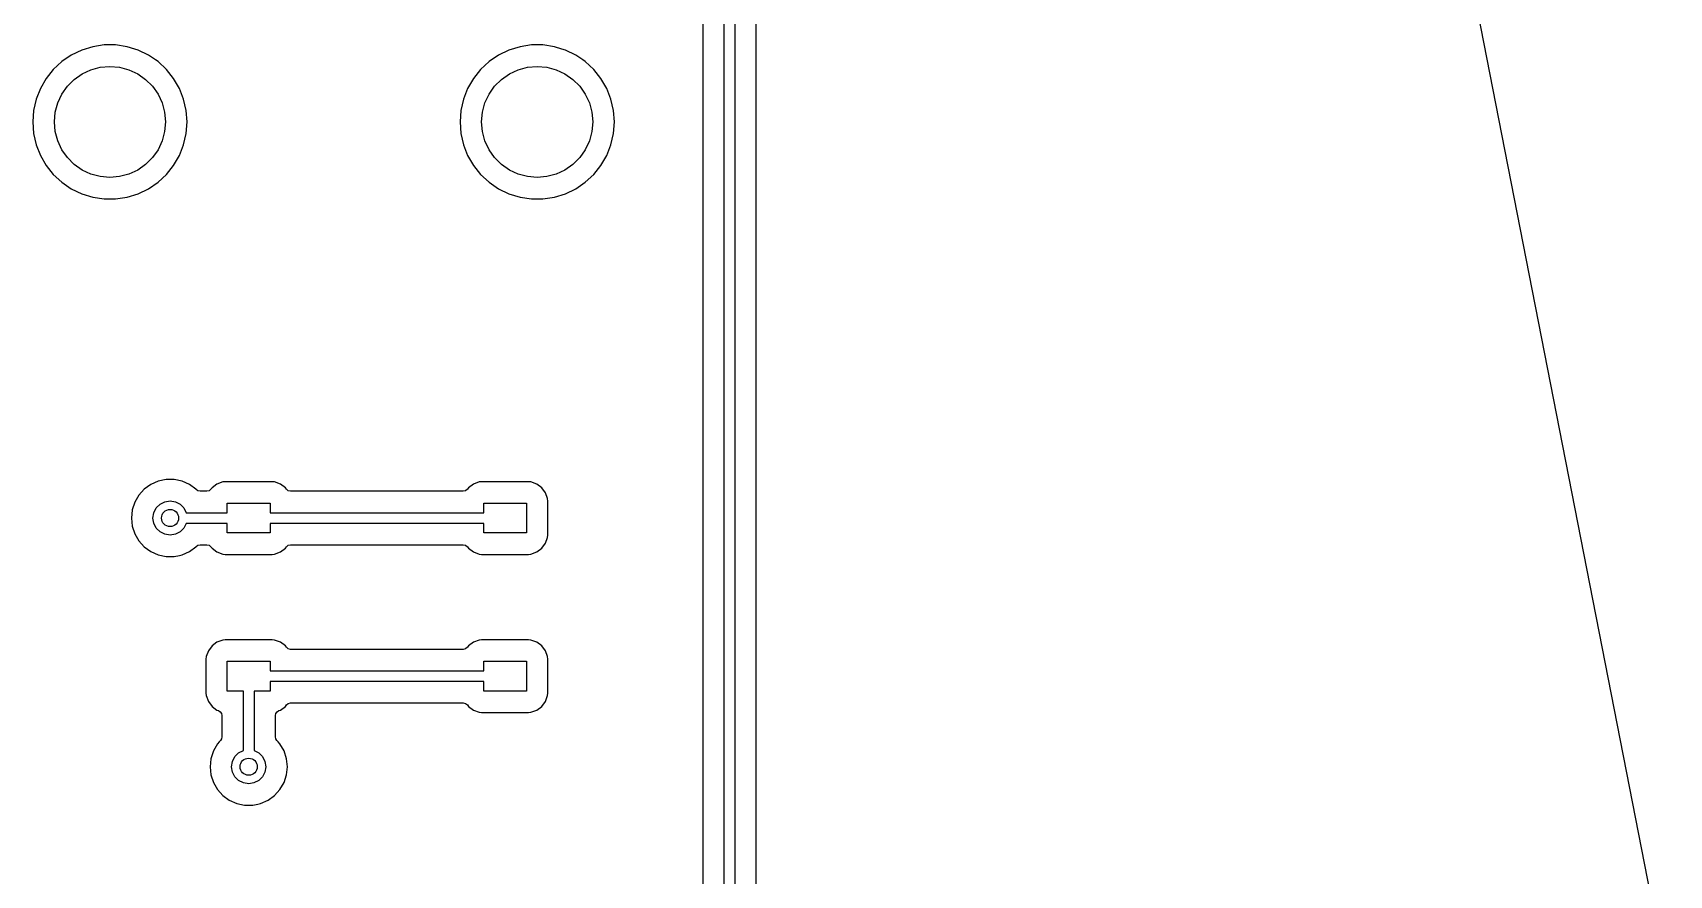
# Model space of a CAD drawing. Extents: x 79.4 to 173.9, y -124.3 to -35.
# Drawn here: x 135.59 to 173.89, y -104.54 to -84.82 of the extents above; entities that cross this region are included whole.
import ezdxf

# ---------------------------------------------------------------- set-up
doc = ezdxf.new("R2010")
doc.units = 0
doc.layers.add('BLACK', color=7, linetype='CONTINUOUS')

msp = doc.modelspace()

# ---------------------------------------------------------------- linework, layer by layer
at = {"layer": 'BLACK', "linetype": 'CONTINUOUS'}
for p, q in [((151.767, -108.319), (151.767, -82.5118)), ((152.017, -82.46), (152.017, -108.319)), ((152.517, -107.854), (152.517, -82.5427)), ((151.266, -82.7705), (151.266, -107.854)), ((169.402, -84.3221), (173.887, -107.248)), ((136.489, -85.3463), (136.266, -85.4984)), ((136.732, -85.2293), (136.489, -85.3463)), ((136.99, -85.1497), (136.732, -85.2293)), ((137.257, -85.1095), (136.99, -85.1497)), ((137.527, -85.1095), (137.257, -85.1095)), ((137.794, -85.1497), (137.527, -85.1095)), ((137.972, -85.2047), (137.794, -85.1497)), ((138.052, -85.2293), (137.972, -85.2047)), ((138.295, -85.3463), (138.052, -85.2293)), ((138.46, -85.4591), (138.295, -85.3463)), ((146.489, -85.3463), (146.266, -85.4984)), ((146.732, -85.2293), (146.489, -85.3463)), ((146.99, -85.1497), (146.732, -85.2293)), ((147.257, -85.1095), (146.99, -85.1497)), ((147.527, -85.1095), (147.257, -85.1095)), ((147.794, -85.1497), (147.527, -85.1095)), ((147.972, -85.2047), (147.794, -85.1497)), ((148.052, -85.2293), (147.972, -85.2047)), ((148.295, -85.3463), (148.052, -85.2293)), ((148.46, -85.4591), (148.295, -85.3463)), ((136.068, -85.6819), (135.9, -85.8929)), ((136.266, -85.4984), (136.068, -85.6819)), ((136.556, -85.9141), (136.742, -85.7842)), ((136.742, -85.7842), (136.947, -85.6884)), ((136.947, -85.6884), (137.166, -85.6298)), ((137.166, -85.6298), (137.392, -85.61)), ((137.392, -85.61), (137.618, -85.6298)), ((137.618, -85.6298), (137.837, -85.6884)), ((137.837, -85.6884), (138.042, -85.7842)), ((138.042, -85.7842), (138.228, -85.9141)), ((138.518, -85.4984), (138.46, -85.4591)), ((138.716, -85.6819), (138.518, -85.4984)), ((138.884, -85.8929), (138.716, -85.6819)), ((138.716, -85.6819), (138.716, -85.6819)), ((146.068, -85.6819), (145.9, -85.8929)), ((146.266, -85.4984), (146.068, -85.6819)), ((146.556, -85.9141), (146.742, -85.7842)), ((146.742, -85.7842), (146.947, -85.6884)), ((146.947, -85.6884), (147.166, -85.6298)), ((147.166, -85.6298), (147.392, -85.61)), ((147.392, -85.61), (147.618, -85.6298)), ((147.618, -85.6298), (147.837, -85.6884)), ((147.837, -85.6884), (148.042, -85.7842)), ((148.042, -85.7842), (148.228, -85.9141)), ((148.518, -85.4984), (148.46, -85.4591)), ((148.716, -85.6819), (148.518, -85.4984)), ((148.884, -85.8929), (148.716, -85.6819)), ((148.716, -85.6819), (148.716, -85.6819)), ((135.765, -86.1266), (135.667, -86.3778)), ((135.9, -85.8929), (135.765, -86.1266)), ((136.266, -86.26), (136.396, -86.0744)), ((136.396, -86.0744), (136.556, -85.9141)), ((138.228, -85.9141), (138.388, -86.0744)), ((138.388, -86.0744), (138.518, -86.26)), ((139.019, -86.1266), (138.884, -85.8929)), ((139.117, -86.3778), (139.019, -86.1266)), ((145.765, -86.1266), (145.667, -86.3778)), ((145.9, -85.8929), (145.765, -86.1266)), ((146.266, -86.26), (146.396, -86.0744)), ((146.396, -86.0744), (146.556, -85.9141)), ((148.228, -85.9141), (148.388, -86.0744)), ((148.388, -86.0744), (148.518, -86.26)), ((149.019, -86.1266), (148.884, -85.8929)), ((149.117, -86.3778), (149.019, -86.1266)), ((135.667, -86.3778), (135.607, -86.6409)), ((136.112, -86.6843), (136.17, -86.4654)), ((136.17, -86.4654), (136.266, -86.26)), ((138.518, -86.26), (138.614, -86.4654)), ((138.614, -86.4654), (138.672, -86.6843)), ((139.177, -86.6409), (139.117, -86.3778)), ((145.667, -86.3778), (145.607, -86.6409)), ((146.112, -86.6843), (146.17, -86.4654)), ((146.17, -86.4654), (146.266, -86.26)), ((148.518, -86.26), (148.614, -86.4654)), ((148.614, -86.4654), (148.672, -86.6843)), ((149.177, -86.6409), (149.117, -86.3778)), ((135.607, -86.6409), (135.586, -86.91)), ((135.586, -86.91), (135.607, -87.1791)), ((136.092, -86.91), (136.112, -86.6843)), ((136.112, -87.1357), (136.092, -86.91)), ((138.672, -86.6843), (138.692, -86.91)), ((138.692, -86.91), (138.672, -87.1357)), ((139.198, -86.91), (139.177, -86.6409)), ((139.177, -87.1791), (139.198, -86.91)), ((139.198, -86.91), (139.198, -86.91)), ((145.607, -86.6409), (145.586, -86.91)), ((145.586, -86.91), (145.607, -87.1791)), ((146.092, -86.91), (146.112, -86.6843)), ((146.112, -87.1357), (146.092, -86.91)), ((148.672, -86.6843), (148.692, -86.91)), ((148.692, -86.91), (148.672, -87.1357)), ((149.198, -86.91), (149.177, -86.6409)), ((149.177, -87.1791), (149.198, -86.91)), ((135.607, -87.1791), (135.607, -87.1791)), ((135.607, -87.1791), (135.667, -87.4422)), ((136.17, -87.3546), (136.112, -87.1357)), ((138.672, -87.1357), (138.614, -87.3546)), ((139.117, -87.4422), (139.177, -87.1791)), ((145.607, -87.1791), (145.607, -87.1791)), ((145.607, -87.1791), (145.667, -87.4422)), ((146.17, -87.3546), (146.112, -87.1357)), ((148.672, -87.1357), (148.614, -87.3546)), ((149.117, -87.4422), (149.177, -87.1791)), ((135.667, -87.4422), (135.765, -87.6934)), ((135.765, -87.6934), (135.9, -87.9271)), ((136.266, -87.56), (136.17, -87.3546)), ((136.396, -87.7456), (136.266, -87.56)), ((138.518, -87.56), (138.388, -87.7456)), ((138.614, -87.3546), (138.518, -87.56)), ((138.884, -87.9271), (139.019, -87.6934)), ((139.019, -87.6934), (139.117, -87.4422)), ((145.667, -87.4422), (145.765, -87.6934)), ((145.765, -87.6934), (145.9, -87.9271)), ((146.266, -87.56), (146.17, -87.3546)), ((146.396, -87.7456), (146.266, -87.56)), ((148.518, -87.56), (148.388, -87.7456)), ((148.614, -87.3546), (148.518, -87.56)), ((148.884, -87.9271), (149.019, -87.6934)), ((149.019, -87.6934), (149.117, -87.4422)), ((135.9, -87.9271), (136.068, -88.1381)), ((136.556, -87.9059), (136.396, -87.7456)), ((136.742, -88.0358), (136.556, -87.9059)), ((136.947, -88.1316), (136.742, -88.0358)), ((138.042, -88.0358), (137.837, -88.1316)), ((138.228, -87.9059), (138.042, -88.0358)), ((138.388, -87.7456), (138.228, -87.9059)), ((138.716, -88.1381), (138.884, -87.9271)), ((145.9, -87.9271), (146.068, -88.1381)), ((146.556, -87.9059), (146.396, -87.7456)), ((146.742, -88.0358), (146.556, -87.9059)), ((146.947, -88.1316), (146.742, -88.0358)), ((148.042, -88.0358), (147.837, -88.1316)), ((148.228, -87.9059), (148.042, -88.0358)), ((148.388, -87.7456), (148.228, -87.9059)), ((148.716, -88.1381), (148.884, -87.9271)), ((136.068, -88.1381), (136.266, -88.3216)), ((136.266, -88.3216), (136.489, -88.4737)), ((136.489, -88.4737), (136.732, -88.5907)), ((137.166, -88.1902), (136.947, -88.1316)), ((137.392, -88.21), (137.166, -88.1902)), ((137.618, -88.1902), (137.392, -88.21)), ((137.837, -88.1316), (137.618, -88.1902)), ((138.052, -88.5907), (138.295, -88.4737)), ((138.295, -88.4737), (138.518, -88.3216)), ((138.518, -88.3216), (138.716, -88.1381)), ((146.068, -88.1381), (146.266, -88.3216)), ((146.266, -88.3216), (146.489, -88.4737)), ((146.489, -88.4737), (146.732, -88.5907)), ((147.166, -88.1902), (146.947, -88.1316)), ((147.392, -88.21), (147.166, -88.1902)), ((147.618, -88.1902), (147.392, -88.21)), ((147.837, -88.1316), (147.618, -88.1902)), ((148.052, -88.5907), (148.295, -88.4737)), ((148.295, -88.4737), (148.518, -88.3216)), ((148.518, -88.3216), (148.716, -88.1381)), ((136.732, -88.5907), (136.99, -88.6703)), ((136.99, -88.6703), (137.257, -88.7105)), ((137.257, -88.7105), (137.527, -88.7105)), ((137.527, -88.7105), (137.794, -88.6703)), ((137.794, -88.6703), (138.052, -88.5907)), ((146.732, -88.5907), (146.99, -88.6703)), ((146.99, -88.6703), (147.257, -88.7105)), ((147.257, -88.7105), (147.527, -88.7105)), ((147.527, -88.7105), (147.794, -88.6703)), ((147.794, -88.6703), (148.052, -88.5907)), ((138.52, -95.3189), (138.347, -95.3958)), ((138.705, -95.2795), (138.52, -95.3189)), ((138.895, -95.2795), (138.705, -95.2795)), ((138.705, -95.2795), (138.705, -95.2795)), ((139.08, -95.3189), (138.895, -95.2795)), ((138.895, -95.2795), (138.895, -95.2795)), ((139.253, -95.3958), (139.08, -95.3189)), ((140.033, -95.3359), (139.898, -95.3862)), ((140.092, -95.3295), (140.033, -95.3359)), ((141.188, -95.3295), (140.092, -95.3295)), ((141.247, -95.3359), (141.188, -95.3295)), ((141.188, -95.3295), (141.188, -95.3295)), ((141.382, -95.3862), (141.247, -95.3359)), ((141.247, -95.3359), (141.247, -95.3359)), ((146.033, -95.3359), (145.898, -95.3862)), ((146.092, -95.3295), (146.033, -95.3359)), ((147.188, -95.3295), (146.092, -95.3295)), ((147.247, -95.3359), (147.188, -95.3295)), ((147.188, -95.3295), (147.188, -95.3295)), ((147.382, -95.3862), (147.247, -95.3359)), ((138.067, -95.6478), (137.973, -95.8117)), ((138.194, -95.5071), (138.067, -95.6478)), ((138.347, -95.3958), (138.194, -95.5071)), ((139.406, -95.5071), (139.253, -95.3958)), ((139.253, -95.3958), (139.253, -95.3958)), ((139.253, -95.3958), (139.253, -95.3958)), ((139.412, -95.5135), (139.406, -95.5071)), ((139.453, -95.5438), (139.412, -95.5135)), ((139.504, -95.5545), (139.453, -95.5438)), ((139.659, -95.5545), (139.504, -95.5545)), ((139.714, -95.5414), (139.659, -95.5545)), ((139.758, -95.5048), (139.714, -95.5414)), ((139.782, -95.4725), (139.758, -95.5048)), ((139.898, -95.3862), (139.782, -95.4725)), ((141.498, -95.4725), (141.382, -95.3862)), ((141.522, -95.5048), (141.498, -95.4725)), ((141.566, -95.5414), (141.522, -95.5048)), ((141.621, -95.5545), (141.566, -95.5414)), ((145.659, -95.5545), (141.621, -95.5545)), ((145.714, -95.5414), (145.659, -95.5545)), ((145.758, -95.5048), (145.714, -95.5414)), ((145.782, -95.4725), (145.758, -95.5048)), ((145.898, -95.3862), (145.782, -95.4725)), ((147.498, -95.4725), (147.382, -95.3862)), ((147.584, -95.5877), (147.498, -95.4725)), ((147.634, -95.7225), (147.584, -95.5877)), ((147.64, -95.7821), (147.634, -95.7225)), ((137.914, -95.9917), (137.895, -96.18)), ((137.973, -95.8117), (137.914, -95.9917)), ((138.4, -96.18), (138.42, -96.0564)), ((138.42, -96.0564), (138.476, -95.9449)), ((138.476, -95.9449), (138.565, -95.8564)), ((138.565, -95.8564), (138.676, -95.7996)), ((138.676, -95.7996), (138.8, -95.78)), ((138.8, -95.78), (138.924, -95.7996)), ((138.924, -95.7996), (139.035, -95.8564)), ((139.035, -95.8564), (139.124, -95.9449)), ((139.124, -95.9449), (139.18, -96.055)), ((139.18, -96.055), (140.14, -96.055)), ((140.14, -96.055), (140.14, -95.83)), ((140.14, -95.83), (141.14, -95.83)), ((141.14, -95.83), (141.14, -96.055)), ((141.14, -96.055), (146.14, -96.055)), ((146.14, -96.055), (146.14, -95.83)), ((146.14, -95.83), (147.14, -95.83)), ((147.14, -95.83), (147.14, -96.53)), ((147.641, -96.5779), (147.64, -95.7821)), ((137.895, -96.18), (137.914, -96.3683)), ((137.914, -96.3683), (137.973, -96.5483)), ((138.42, -96.3036), (138.4, -96.18)), ((138.476, -96.4151), (138.42, -96.3036)), ((138.565, -96.5036), (138.476, -96.4151)), ((138.676, -96.5604), (138.565, -96.5036)), ((139.035, -96.5036), (138.924, -96.5604)), ((139.124, -96.4151), (139.035, -96.5036)), ((139.18, -96.305), (139.124, -96.4151)), ((140.14, -96.305), (139.18, -96.305)), ((140.14, -96.53), (140.14, -96.305)), ((146.14, -96.305), (141.14, -96.305)), ((141.14, -96.305), (141.14, -96.53)), ((146.14, -96.53), (146.14, -96.305)), ((137.973, -96.5483), (138.067, -96.7122)), ((138.067, -96.7122), (138.194, -96.8529)), ((138.194, -96.8529), (138.347, -96.9642)), ((138.8, -96.58), (138.676, -96.5604)), ((138.924, -96.5604), (138.8, -96.58)), ((139.253, -96.9642), (139.406, -96.8529)), ((139.406, -96.8529), (139.412, -96.8465)), ((139.412, -96.8465), (139.453, -96.8162)), ((139.453, -96.8162), (139.504, -96.8055)), ((139.504, -96.8055), (139.659, -96.8055)), ((139.659, -96.8055), (139.714, -96.8186)), ((139.714, -96.8186), (139.758, -96.8552)), ((139.758, -96.8552), (139.782, -96.8875)), ((139.782, -96.8875), (139.782, -96.8875)), ((139.782, -96.8875), (139.782, -96.8875)), ((139.782, -96.8875), (139.898, -96.9738)), ((141.14, -96.53), (140.14, -96.53)), ((141.382, -96.9738), (141.498, -96.8875)), ((141.498, -96.8875), (141.522, -96.8552)), ((141.522, -96.8552), (141.566, -96.8186)), ((141.566, -96.8186), (141.621, -96.8055)), ((141.621, -96.8055), (145.659, -96.8055)), ((145.659, -96.8055), (145.714, -96.8186)), ((145.714, -96.8186), (145.758, -96.8552)), ((145.758, -96.8552), (145.782, -96.8875)), ((145.782, -96.8875), (145.782, -96.8875)), ((145.782, -96.8875), (145.782, -96.8875)), ((145.782, -96.8875), (145.898, -96.9738)), ((147.14, -96.53), (146.14, -96.53)), ((147.382, -96.9738), (147.498, -96.8875)), ((147.498, -96.8875), (147.584, -96.7723)), ((147.584, -96.7723), (147.634, -96.6375)), ((147.634, -96.6375), (147.641, -96.5779)), ((138.347, -96.9642), (138.52, -97.0411)), ((138.52, -97.0411), (138.705, -97.0805)), ((138.705, -97.0805), (138.705, -97.0805)), ((138.705, -97.0805), (138.895, -97.0805)), ((138.895, -97.0805), (139.018, -97.0543)), ((138.895, -97.0805), (138.895, -97.0805)), ((139.018, -97.0543), (139.08, -97.0411)), ((139.08, -97.0411), (139.253, -96.9642)), ((139.898, -96.9738), (140.033, -97.0241)), ((140.033, -97.0241), (140.092, -97.0305)), ((140.092, -97.0305), (141.188, -97.0305)), ((141.188, -97.0305), (141.247, -97.0241)), ((141.247, -97.0241), (141.382, -96.9738)), ((145.898, -96.9738), (146.033, -97.0241)), ((146.033, -97.0241), (146.092, -97.0305)), ((146.092, -97.0305), (147.188, -97.0305)), ((147.188, -97.0305), (147.247, -97.0241)), ((147.247, -97.0241), (147.382, -96.9738)), ((139.782, -99.1725), (139.696, -99.2877)), ((139.898, -99.0862), (139.782, -99.1725)), ((140.033, -99.0359), (139.898, -99.0862)), ((140.092, -99.0295), (140.033, -99.0359)), ((141.188, -99.0295), (140.092, -99.0295)), ((141.247, -99.0359), (141.188, -99.0295)), ((141.188, -99.0295), (141.188, -99.0295)), ((141.382, -99.0862), (141.247, -99.0359)), ((141.498, -99.1725), (141.382, -99.0862)), ((141.522, -99.2048), (141.498, -99.1725)), ((145.782, -99.1725), (145.758, -99.2048)), ((145.898, -99.0862), (145.782, -99.1725)), ((146.033, -99.0359), (145.898, -99.0862)), ((146.092, -99.0295), (146.033, -99.0359)), ((147.188, -99.0295), (146.092, -99.0295)), ((147.247, -99.0359), (147.188, -99.0295)), ((147.188, -99.0295), (147.188, -99.0295)), ((147.382, -99.0862), (147.247, -99.0359)), ((147.498, -99.1725), (147.382, -99.0862)), ((147.584, -99.2877), (147.498, -99.1725)), ((139.646, -99.4225), (139.639, -99.4821)), ((139.639, -99.4821), (139.639, -100.278)), ((139.696, -99.2877), (139.646, -99.4225)), ((140.14, -100.23), (140.14, -99.53)), ((140.14, -99.53), (141.14, -99.53)), ((141.14, -99.53), (141.14, -99.755)), ((141.566, -99.2414), (141.522, -99.2048)), ((141.621, -99.2545), (141.566, -99.2414)), ((145.659, -99.2545), (141.621, -99.2545)), ((145.714, -99.2414), (145.659, -99.2545)), ((145.758, -99.2048), (145.714, -99.2414)), ((146.14, -99.755), (146.14, -99.53)), ((146.14, -99.53), (147.14, -99.53)), ((147.14, -99.53), (147.14, -100.23)), ((147.634, -99.4225), (147.584, -99.2877)), ((147.64, -99.4821), (147.634, -99.4225)), ((147.641, -100.278), (147.64, -99.4821)), ((141.14, -99.755), (146.14, -99.755)), ((139.639, -100.278), (139.646, -100.337)), ((139.646, -100.337), (139.696, -100.472)), ((140.515, -100.23), (140.14, -100.23)), ((140.515, -101.62), (140.515, -100.23)), ((141.14, -100.23), (140.765, -100.23)), ((140.765, -100.23), (140.765, -101.62)), ((146.14, -100.005), (141.14, -100.005)), ((141.14, -100.005), (141.14, -100.23)), ((146.14, -100.23), (146.14, -100.005)), ((147.14, -100.23), (146.14, -100.23)), ((147.584, -100.472), (147.634, -100.337)), ((147.634, -100.337), (147.641, -100.278)), ((139.696, -100.472), (139.782, -100.588)), ((139.782, -100.588), (139.898, -100.674)), ((139.898, -100.674), (139.934, -100.687)), ((139.934, -100.687), (139.976, -100.714)), ((139.976, -100.714), (140.004, -100.755)), ((141.276, -100.755), (141.304, -100.714)), ((141.304, -100.714), (141.346, -100.687)), ((141.346, -100.687), (141.382, -100.674)), ((141.382, -100.674), (141.498, -100.588)), ((141.498, -100.588), (141.522, -100.555)), ((141.522, -100.555), (141.566, -100.519)), ((141.566, -100.519), (141.621, -100.505)), ((141.621, -100.505), (145.659, -100.505)), ((145.659, -100.505), (145.714, -100.519)), ((145.714, -100.519), (145.758, -100.555)), ((145.758, -100.555), (145.782, -100.588)), ((145.782, -100.588), (145.782, -100.588)), ((145.782, -100.588), (145.782, -100.588)), ((145.782, -100.588), (145.898, -100.674)), ((145.898, -100.674), (146.033, -100.724)), ((146.033, -100.724), (146.092, -100.73)), ((146.092, -100.73), (147.188, -100.73)), ((147.188, -100.73), (147.247, -100.724)), ((147.247, -100.724), (147.382, -100.674)), ((147.382, -100.674), (147.498, -100.588)), ((147.498, -100.588), (147.584, -100.472)), ((140.004, -100.755), (140.014, -100.803)), ((140.014, -100.803), (140.014, -101.301)), ((141.266, -100.803), (141.276, -100.755)), ((141.266, -101.301), (141.266, -100.803)), ((139.907, -101.468), (139.813, -101.632)), ((139.95, -101.421), (139.907, -101.468)), ((139.983, -101.384), (139.95, -101.421)), ((140.006, -101.346), (139.983, -101.384)), ((140.014, -101.301), (140.006, -101.346)), ((141.274, -101.346), (141.266, -101.301)), ((141.297, -101.384), (141.274, -101.346)), ((141.331, -101.421), (141.297, -101.384)), ((141.373, -101.468), (141.331, -101.421)), ((141.467, -101.632), (141.373, -101.468)), ((139.754, -101.812), (139.735, -102)), ((139.813, -101.632), (139.754, -101.812)), ((140.24, -102), (140.26, -101.876)), ((140.26, -101.876), (140.316, -101.765)), ((140.316, -101.765), (140.405, -101.676)), ((140.405, -101.676), (140.515, -101.62)), ((140.765, -101.62), (140.875, -101.676)), ((140.875, -101.676), (140.964, -101.765)), ((140.964, -101.765), (141.02, -101.876)), ((141.02, -101.876), (141.04, -102)), ((141.526, -101.812), (141.467, -101.632)), ((141.467, -101.632), (141.467, -101.632)), ((141.545, -102), (141.526, -101.812)), ((139.735, -102), (139.754, -102.188)), ((139.754, -102.188), (139.813, -102.368)), ((140.26, -102.124), (140.24, -102)), ((140.316, -102.235), (140.26, -102.124)), ((140.405, -102.324), (140.316, -102.235)), ((140.964, -102.235), (140.875, -102.324)), ((141.02, -102.124), (140.964, -102.235)), ((141.04, -102), (141.02, -102.124)), ((141.467, -102.368), (141.526, -102.188)), ((141.526, -102.188), (141.545, -102)), ((139.813, -102.368), (139.907, -102.532)), ((139.907, -102.532), (140.034, -102.673)), ((140.516, -102.38), (140.405, -102.324)), ((140.64, -102.4), (140.516, -102.38)), ((140.764, -102.38), (140.64, -102.4)), ((140.875, -102.324), (140.764, -102.38)), ((141.246, -102.673), (141.373, -102.532)), ((141.373, -102.532), (141.467, -102.368)), ((140.034, -102.673), (140.187, -102.784)), ((140.187, -102.784), (140.36, -102.861)), ((140.36, -102.861), (140.545, -102.9)), ((140.545, -102.9), (140.545, -102.9)), ((140.545, -102.9), (140.735, -102.9)), ((140.735, -102.9), (140.858, -102.874)), ((140.735, -102.9), (140.735, -102.9)), ((140.858, -102.874), (140.92, -102.861)), ((140.92, -102.861), (141.093, -102.784)), ((141.093, -102.784), (141.246, -102.673))]:
    msp.add_line(p, q, dxfattribs=at)
at = {"layer": 'BLACK'}
for centre in [(138.8, -96.18), (140.64, -102)]:
    msp.add_circle(centre, 0.2, dxfattribs=at)

doc.saveas('drawing.dxf')
